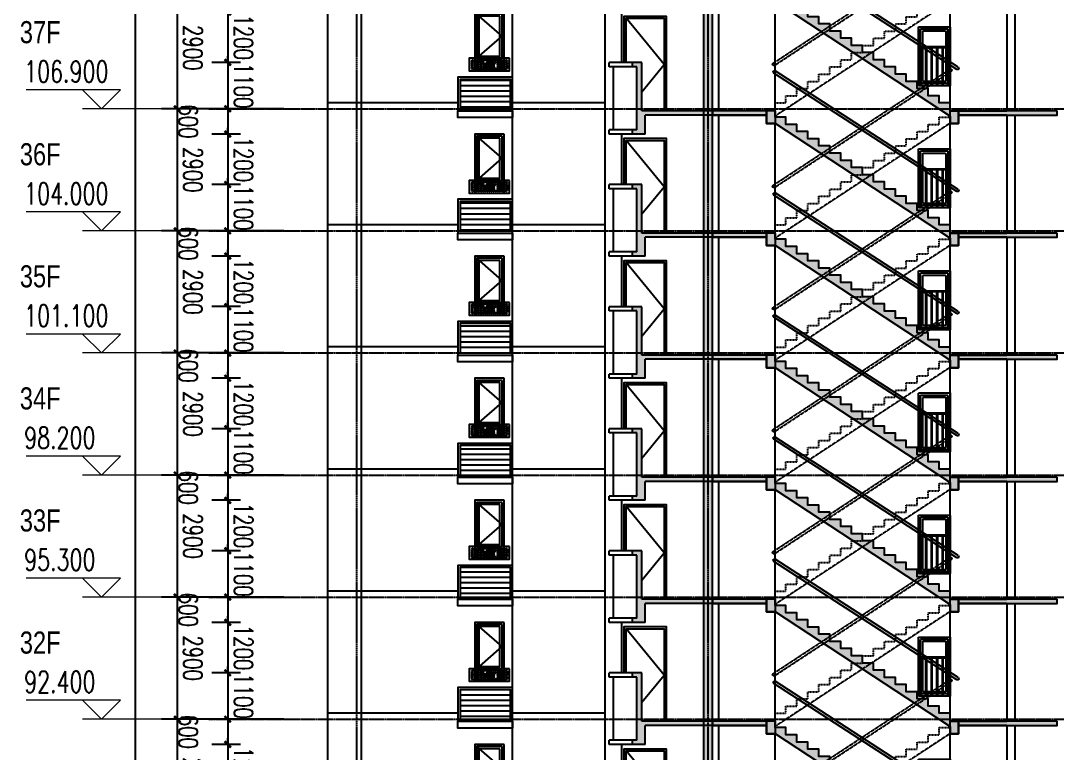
# Model space of a CAD drawing. Header units: millimetres. Extents: x 43 to 235305, y 0 to 139712.
# Drawn here: x 179811 to 204454, y 104299 to 121700 of the extents above; entities that cross this region are included whole.
import ezdxf

# ---------------------------------------------------------------- set-up
doc = ezdxf.new("R2010")
doc.units = ezdxf.units.MM
doc.linetypes.add('DASH', pattern=[0.35, 0.25, -0.1])
doc.linetypes.add('DOTE', pattern=[2.42, 2, -0.2, 0.02, -0.2])
for name, color, linetype in [('$0$A-DRWD', 4, 'Continuous'), ('A-AXIS', 1, 'DOTE'), ('A-AXIS-DIMS', 3, 'Continuous'), ('A-CLOS', 5, 'Continuous'), ('A-DRWD-DIMS', 144, 'Continuous'), ('A-ELEV-DRWD', 130, 'Continuous'), ('A-ELEV-HRAL', 165, 'Continuous'), ('A-ELEV-LINE', 30, 'Continuous'), ('A-ELEV-LINE1', 33, 'Continuous'), ('A-ELEV-LINE2', 55, 'Continuous'), ('A-ELEV-OPEN', 253, 'Continuous'), ('A-ELEV-PATT', 55, 'Continuous'), ('A-ELEV-SHUT', 215, 'Continuous'), ('A-HATH', 8, 'Continuous'), ('A-HATH1', 251, 'Continuous'), ('A-OVER', 21, 'Continuous'), ('A-ROOM-NAME', 255, 'Continuous'), ('A-WALL', 2, 'Continuous'), ('AXIS', 3, 'Continuous'), ('PUB_TEXT', 7, 'Continuous'), ('S_A-FLOR-STR', 3, 'Continuous'), ('S_STAIR', 2, 'Continuous'), ('Sun', 138, 'Continuous')]:
    doc.layers.add(name, color=color, linetype=linetype)
doc.styles.add('_TCH_DIM', font='SIMPLEX', dxfattribs={"bigfont": 'GBCBIG'})
doc.styles.add('_TCH_DIM_T3', font='SIMPLEX', dxfattribs={"width": 0.705882, "bigfont": 'GBCBIG'})
doc.styles.add('ZBHZ', font='zbxw.shx', dxfattribs={"width": 0.7, "bigfont": 'zbhz.shx'})
doc.dimstyles.new('_TCH_ARCH&&150', dxfattribs={"dimtxt": 446.25, "dimasz": 150, "dimexe": 375, "dimexo": 450, "dimgap": 150, "dimtad": 1, "dimdec": 0, "dimzin": 0, "dimdsep": 46, "dimtxsty": '_TCH_DIM_T3', "dimblk": 'ARCHTICK', "dimcen": 0.09, "dimclrt": 7, "dimazin": 2, "dimtfac": 1, "dimtdec": 0, "dimtix": 1, "dimtmove": 2, "dimatfit": 3, "dimfxl": 1, "dimtolj": 1, "dimtzin": 0, "dimarcsym": 0})

# ---------------------------------------------------------------- blocks, each defined once
blk = doc.blocks.new('A$C72E812A2')
at = {"layer": 'A-ELEV-PATT'}
h = blk.add_hatch(dxfattribs=at)
h.set_pattern_fill('ANSI31', color=256, scale=80, angle=315, style=0)
h.set_pattern_definition([(360, (97521.56, -76693.15), (4e-14, 127), [])])
h.paths.add_polyline_path([(1250, 150), (50, 150), (50, 850), (1250, 850)])
at = {"layer": 'A-ELEV-LINE'}
blk.add_lwpolyline([(0, 100), (0, -60), (1300, -60), (1300, 100)], close=True, dxfattribs=at)
at = {"layer": 'A-ELEV-SHUT'}
for points in [[(1300, 100), (0, 100), (0, 900), (1300, 900)], [(1250, 150), (50, 150), (50, 850), (1250, 850)]]:
    blk.add_lwpolyline(points, close=True, dxfattribs=at)
blk = doc.blocks.new('GGGG')
at = {"layer": 'A-ELEV-OPEN'}
for p, q in [((-176, -227), (0, 0)), ((-128, -96), (-220, -215)), ((-48, -132), (44, -12))]:
    blk.add_line(p, q, dxfattribs=at)
blk = doc.blocks.new('A$C482258D9')
at = {"layer": '$0$A-DRWD', "linetype": 'DASH'}
for points in [[(650, -300), (1300, -300), (1300, 1000), (650, 1000)], [(700, -250), (1250, -250), (1250, 950), (700, 950)]]:
    blk.add_lwpolyline(points, close=True, dxfattribs=at)
at = {"layer": 'A-ELEV-HRAL'}
for p, q in [((600, 570), (1350, 570)), ((600, 550), (1350, 550)), ((640, 550), (640, -350)), ((660, 550), (660, -350)), ((770, 550), (770, -350)), ((790, 550), (790, -350)), ((900, 550), (900, -350)), ((920, 550), (920, -350)), ((1030, 550), (1030, -350)), ((1050, 550), (1050, -350)), ((1160, 550), (1160, -350)), ((1180, 550), (1180, -350)), ((1290, 550), (1290, -350)), ((1310, 550), (1310, -350))]:
    blk.add_line(p, q, dxfattribs=at)
at = {"layer": 'A-ELEV-LINE1', "linetype": 'DASH'}
blk.add_lwpolyline([(600, -350), (1350, -350), (1350, 1050), (600, 1050)], close=True, dxfattribs=at)
blk = doc.blocks.new('A$C26D120F1')
blk.add_circle((0, 0), 12.5)
blk = doc.blocks.new('A$C1EB953EE')
at = {"layer": 'Sun'}
for p, q in [((960, 250), (0, 250)), ((960, -50), (960, 250))]:
    blk.add_line(p, q, dxfattribs=at)
blk.add_lwpolyline([(960, 250), (0, 250), (0, -50), (960, -50)], close=True, dxfattribs=at)
at = {"layer": 'Sun', "color": 8, "linetype": 'DASH', "ltscale": 0.2}
blk.add_lwpolyline([(910, 200), (50, 200), (50, 0), (910, 0)], close=True, dxfattribs=at)
at = {"layer": 'Sun'}
for centre in [(80, 175), (80, 125), (80, 75), (80, 25), (130, 175), (280, 175), (330, 175), (330, 125), (380, 125), (380, 75), (380, 25), (480, 175), (480, 75), (480, 25), (530, 175), (530, 125), (530, 75), (530, 25), (580, 125), (580, 75), (580, 25), (680, 75), (680, 25), (730, 175), (730, 125), (730, 75), (730, 25), (780, 175), (780, 75), (780, 25)]:
    blk.add_circle(centre, 5, dxfattribs=at)
for p in [(80, 200), (80, 150), (80, 100), (80, 50), (80, 0), (130, 200), (130, 0), (180, 200), (180, 150), (180, 100), (180, 50), (180, 0), (230, 200), (230, 150), (230, 100), (230, 50), (230, 0), (280, 200), (280, 150), (280, 100), (280, 50), (280, 0), (330, 200), (330, 150), (330, 100), (330, 50), (330, 0), (380, 100), (380, 50), (380, 0), (430, 200), (430, 150), (430, 100), (430, 50), (430, 0), (480, 200), (480, 150), (480, 100), (480, 50), (480, 0), (530, 200), (530, 150), (530, 100), (530, 50), (530, 0), (580, 200), (580, 150), (580, 100), (580, 50), (580, 0), (630, 200), (630, 150), (630, 0), (680, 200), (680, 150), (680, 100), (680, 50), (680, 0), (730, 200), (730, 150), (730, 100), (730, 50), (730, 0), (780, 200), (780, 150), (780, 100), (780, 50), (780, 0), (830, 100), (830, 50), (830, 0), (880, 200), (880, 150), (880, 100), (880, 50), (880, 0)]:
    blk.add_blockref('A$C26D120F1', p, dxfattribs=at)
blk = doc.blocks.new('150pmbzd')
at = {"layer": 'A-HATH'}
for points in [[(923307, 4639), (922157, 4639), (922157, 4739), (923507, 4739), (923507, 4669), (923507, 4589), (923507, 4439), (923307, 4439)], [(923307, 1839), (923507, 1839), (923507, 2030), (923767, 2030), (923767, 2200), (924027, 2200), (924027, 2371), (924287, 2371), (924287, 2542), (924547, 2542), (924547, 2712), (924807, 2712), (924807, 2883), (925067, 2883), (925067, 3053), (925327, 3053), (925327, 3224), (925587, 3224), (925587, 3395), (925847, 3395), (925847, 3565), (926107, 3565), (926107, 3736), (926367, 3736), (926367, 3906), (926627, 3906), (926627, 4077), (926887, 4077), (926887, 4247), (927147, 4247), (927147, 4418), (927407, 4418), (927407, 4589), (927667, 4589), (927667, 4669), (927667, 4739), (927867, 4739), (927867, 4439), (927658, 4439), (923507, 1716), (923507, 1539), (923307, 1539)], [(927867, 4739), (929157, 4739), (929157, 4639), (927867, 4639)], [(929157, 4739), (929357, 4739), (929357, 1839), (929157, 1839)], [(930757, 1839), (930837, 1839), (930837, 2989), (931057, 2989), (931057, 2889), (930957, 2889), (930957, 1389), (931057, 1389), (931057, 1289), (930757, 1289)], [(920957, 1839), (923307, 1839), (923307, 1739), (920957, 1739)], [(930807, 1739), (927867, 1739), (927867, 1539), (927667, 1539), (927667, 1839), (930807, 1839)]]:
    blk.add_hatch(color=256, dxfattribs=at).paths.add_polyline_path(points)
at = {"layer": 'A-CLOS'}
for p, q in [((929357, 1839), (929357, 4739)), ((930837, 2989), (931057, 2989)), ((930837, 1839), (930837, 2989)), ((931057, 2889), (931057, 2989)), ((930957, 1389), (930957, 2889)), ((930957, 2889), (931057, 2889)), ((927667, 1839), (930837, 1839)), ((930757, 1289), (930757, 1739)), ((930757, 1289), (931057, 1289)), ((930957, 1389), (931057, 1389)), ((931057, 1289), (931057, 1389))]:
    blk.add_line(p, q, dxfattribs=at)
for points in [[(922157, 4639), (923307, 4639), (923307, 4439), (923507, 4439), (923507, 4739), (922157, 4739)], [(929157, 1839), (929157, 4739)], [(927667, 1839), (927667, 1539), (927867, 1539), (927867, 1739), (930757, 1739)]]:
    blk.add_lwpolyline(points, dxfattribs=at)
for points in [[(927867, 4739), (929157, 4739), (929157, 4639), (927867, 4639)], [(920957, 1839), (923307, 1839), (923307, 1739), (920957, 1739)]]:
    blk.add_lwpolyline(points, close=True, dxfattribs=at)
at = {"layer": 'A-ELEV-DRWD'}
blk.add_lwpolyline([(931207, 2989), (931207, 4039), (930307, 4039), (930307, 1839)], dxfattribs=at)
for points in [[(934157, 4139), (934757, 4139), (934757, 3089), (934157, 3089)], [(934207, 4089), (934707, 4089), (934707, 3139), (934207, 3139)], [(934157, 3039), (934757, 3039), (934757, 2839), (934157, 2839)]]:
    blk.add_lwpolyline(points, close=True, dxfattribs=at)
at = {"layer": 'A-ELEV-HRAL'}
for p, q in [((923313, 2876), (927665, 5690)), ((923346, 2825), (927697, 5639))]:
    blk.add_line(p, q, dxfattribs=at)
at = {"layer": 'A-ELEV-HRAL', "linetype": 'DASH'}
for p, q in [((927679, 2922), (923477, 5679)), ((927712, 2973), (923510, 5729))]:
    blk.add_line(p, q, dxfattribs=at)
at = {"layer": 'A-ELEV-HRAL'}
for centre, start, end in [((923494, 5704), 56.7308, 236.7308), ((927681, 5664), 302.8858, 122.8858), ((927695, 2948), 236.7308, 56.7308), ((923329, 2851), 122.8858, 302.8858)]:
    blk.add_arc(centre, 30, start, end, dxfattribs=at)
at = {"layer": 'A-ELEV-LINE1'}
for p, q in [((923507, 1839), (923507, 4439)), ((927667, 1839), (927667, 4439)), ((931307, 2989), (931307, 4189)), ((931707, 1289), (931707, 4189)), ((931057, 2989), (931607, 2989)), ((931607, 2889), (931607, 2989)), ((931057, 2889), (931607, 2889)), ((931507, 1389), (931507, 2889)), ((931057, 1389), (931607, 1389)), ((931057, 1289), (931607, 1289)), ((931607, 1289), (931607, 1389))]:
    blk.add_line(p, q, dxfattribs=at)
for points in [[(929007, 1839), (929007, 4639)], [(931257, 2989), (931257, 4089), (930257, 4089), (930257, 1839)]]:
    blk.add_lwpolyline(points, dxfattribs=at)
blk.add_lwpolyline([(934107, 4189), (934807, 4189), (934807, 2789), (934107, 2789)], close=True, dxfattribs=at)
at = {"layer": 'A-ELEV-LINE2'}
for p, q in [((933907, 2039), (931707, 2039)), ((938307, 2039), (935207, 2039))]:
    blk.add_line(p, q, dxfattribs=at)
at = {"layer": 'A-ELEV-OPEN'}
for points in [[(930837, 2291), (930307, 2939), (931207, 4039)], [(934757, 3089), (934157, 3614), (934757, 4139)]]:
    blk.add_lwpolyline(points, dxfattribs=at)
at = {"layer": 'A-WALL'}
blk.add_line((922157, 4639), (922157, 1839), dxfattribs=at)
blk.add_lwpolyline([(921957, 1839), (921957, 4639)], dxfattribs=at)
at = {"layer": 'S_A-FLOR-STR', "linetype": 'DASH', "ltscale": 0.5}
blk.add_lwpolyline([(927667, 1839), (927667, 2030), (927407, 2030), (927407, 2200), (927147, 2200), (927147, 2371), (926887, 2371), (926887, 2542), (926627, 2542), (926627, 2712), (926367, 2712), (926367, 2883), (926107, 2883), (926107, 3053), (925847, 3053), (925847, 3224), (925587, 3224), (925587, 3395), (925327, 3395), (925327, 3565), (925067, 3565), (925067, 3736), (924807, 3736), (924807, 3906), (924547, 3906), (924547, 4077), (924287, 4077), (924287, 4247), (924027, 4247), (924027, 4418), (923767, 4418), (923767, 4589), (923507, 4589)], dxfattribs=at)
at = {"layer": 'S_A-FLOR-STR', "linetype": 'DASH'}
blk.add_lwpolyline([(923507, 4439), (923516, 4439), (927667, 1716)], dxfattribs=at)
at = {"layer": 'S_STAIR'}
blk.add_line((927797, 1839), (929157, 1839), dxfattribs=at)
blk.add_lwpolyline([(923307, 1839), (923507, 1839), (923507, 2030), (923767, 2030), (923767, 2200), (924027, 2200), (924027, 2371), (924287, 2371), (924287, 2542), (924547, 2542), (924547, 2712), (924807, 2712), (924807, 2883), (925067, 2883), (925067, 3053), (925327, 3053), (925327, 3224), (925587, 3224), (925587, 3395), (925847, 3395), (925847, 3565), (926107, 3565), (926107, 3736), (926367, 3736), (926367, 3906), (926627, 3906), (926627, 4077), (926887, 4077), (926887, 4247), (927147, 4247), (927147, 4418), (927407, 4418), (927407, 4589), (927667, 4589), (927667, 4669), (927667, 4739), (927867, 4739), (927867, 4439), (927658, 4439), (923507, 1716), (923507, 1539), (923307, 1539), (923307, 1839)], dxfattribs=at)
at = {"layer": 'A-ELEV-OPEN', "xscale": 0.5, "yscale": 0.5, "zscale": 0.5}
blk.add_blockref('GGGG', (934467, 2999), dxfattribs=at)
at = {"layer": 'A-HATH1'}
blk.add_blockref('A$C72E812A2', (933907, 1739), dxfattribs=at)
at = {"layer": 'A-OVER'}
blk.add_blockref('A$C482258D9', (922907, 2789), dxfattribs=at)
at = {"layer": 'Sun', "xscale": -1}
blk.add_blockref('A$C1EB953EE', (934937, 2839), dxfattribs=at)
blk = doc.blocks.new('_ArchTick')
at = {"color": 0, "linetype": 'ByBlock', "const_width": 0.4}
blk.add_lwpolyline([(-0.5, -0.5), (0.5, 0.5)], dxfattribs=at)
blk = doc.blocks.new('*D3995')
at = {"layer": 'A-AXIS-DIMS', "color": 0, "lineweight": -2, "transparency": 16777216}
for p, q in [((186066, 105108), (183156, 105108)), ((183531, 105108), (183531, 102208)), ((186066, 102208), (183156, 102208))]:
    blk.add_line(p, q, dxfattribs=at)
at = {"layer": 'Defpoints', "color": 0, "transparency": 16777216}
for p in [(186516, 105108), (183531, 102208), (186516, 102208)]:
    blk.add_point(p, dxfattribs=at)
at = {"layer": 'A-AXIS-DIMS', "color": 0, "lineweight": -2, "transparency": 16777216, "xscale": 150, "yscale": 150, "zscale": 150}
for p, rotation in [((183531, 105108), 90.00053837459261), ((183531, 102208), 270.0005383745926)]:
    blk.add_blockref('_ArchTick', p, dxfattribs=dict(at, rotation=rotation))
at = {"layer": 'A-AXIS-DIMS', "color": 7, "transparency": 16777216, "insert": (183904, 103658), "char_height": 446.2, "attachment_point": 5, "rotation": 270.0005, "style": '_TCH_DIM_T3'}
blk.add_mtext('\\A1;2900', dxfattribs=at)
blk = doc.blocks.new('*D3996')
at = {"layer": 'A-AXIS-DIMS', "color": 0, "lineweight": -2, "transparency": 16777216}
for p, q in [((186066, 108008), (183155, 108008)), ((183530, 108008), (183531, 105108)), ((186066, 105108), (183156, 105108))]:
    blk.add_line(p, q, dxfattribs=at)
at = {"layer": 'Defpoints', "color": 0, "transparency": 16777216}
for p in [(186516, 108008), (183531, 105108), (186516, 105108)]:
    blk.add_point(p, dxfattribs=at)
at = {"layer": 'A-AXIS-DIMS', "color": 0, "lineweight": -2, "transparency": 16777216, "xscale": 150, "yscale": 150, "zscale": 150}
for p, rotation in [((183530, 108008), 90.00053837459261), ((183531, 105108), 270.0005383745926)]:
    blk.add_blockref('_ArchTick', p, dxfattribs=dict(at, rotation=rotation))
at = {"layer": 'A-AXIS-DIMS', "color": 7, "transparency": 16777216, "insert": (183904, 106558), "char_height": 446.2, "attachment_point": 5, "rotation": 270.0005, "style": '_TCH_DIM_T3'}
blk.add_mtext('\\A1;2900', dxfattribs=at)
blk = doc.blocks.new('*D3997')
at = {"layer": 'A-AXIS-DIMS', "color": 0, "lineweight": -2, "transparency": 16777216}
for p, q in [((186066, 110908), (183155, 110908)), ((183530, 110908), (183530, 108008)), ((186066, 108008), (183155, 108008))]:
    blk.add_line(p, q, dxfattribs=at)
at = {"layer": 'Defpoints', "color": 0, "transparency": 16777216}
for p in [(186516, 110908), (183530, 108008), (186516, 108008)]:
    blk.add_point(p, dxfattribs=at)
at = {"layer": 'A-AXIS-DIMS', "color": 0, "lineweight": -2, "transparency": 16777216, "xscale": 150, "yscale": 150, "zscale": 150}
for p, rotation in [((183530, 110908), 90.00053837459384), ((183530, 108008), 270.0005383745939)]:
    blk.add_blockref('_ArchTick', p, dxfattribs=dict(at, rotation=rotation))
at = {"layer": 'A-AXIS-DIMS', "color": 7, "transparency": 16777216, "insert": (183904, 109458), "char_height": 446.2, "attachment_point": 5, "rotation": 270.0005, "style": '_TCH_DIM_T3'}
blk.add_mtext('\\A1;2900', dxfattribs=at)
blk = doc.blocks.new('*D3998')
at = {"layer": 'A-AXIS-DIMS', "color": 0, "lineweight": -2, "transparency": 16777216}
for p, q in [((186066, 113808), (183155, 113808)), ((183530, 113808), (183530, 110908)), ((186066, 110908), (183155, 110908))]:
    blk.add_line(p, q, dxfattribs=at)
at = {"layer": 'Defpoints', "color": 0, "transparency": 16777216}
for p in [(186516, 113808), (183530, 110908), (186516, 110908)]:
    blk.add_point(p, dxfattribs=at)
at = {"layer": 'A-AXIS-DIMS', "color": 0, "lineweight": -2, "transparency": 16777216, "xscale": 150, "yscale": 150, "zscale": 150}
for p, rotation in [((183530, 113808), 90.00053837459261), ((183530, 110908), 270.0005383745926)]:
    blk.add_blockref('_ArchTick', p, dxfattribs=dict(at, rotation=rotation))
at = {"layer": 'A-AXIS-DIMS', "color": 7, "transparency": 16777216, "insert": (183904, 112358), "char_height": 446.2, "attachment_point": 5, "rotation": 270.0005, "style": '_TCH_DIM_T3'}
blk.add_mtext('\\A1;2900', dxfattribs=at)
blk = doc.blocks.new('*D3999')
at = {"layer": 'A-AXIS-DIMS', "color": 0, "lineweight": -2, "transparency": 16777216}
for p, q in [((186066, 116708), (183155, 116708)), ((183530, 116708), (183530, 113808)), ((186066, 113808), (183155, 113808))]:
    blk.add_line(p, q, dxfattribs=at)
at = {"layer": 'Defpoints', "color": 0, "transparency": 16777216}
for p in [(186516, 116708), (183530, 113808), (186516, 113808)]:
    blk.add_point(p, dxfattribs=at)
at = {"layer": 'A-AXIS-DIMS', "color": 0, "lineweight": -2, "transparency": 16777216, "xscale": 150, "yscale": 150, "zscale": 150}
for p, rotation in [((183530, 116708), 90.00053837459261), ((183530, 113808), 270.0005383745926)]:
    blk.add_blockref('_ArchTick', p, dxfattribs=dict(at, rotation=rotation))
at = {"layer": 'A-AXIS-DIMS', "color": 7, "transparency": 16777216, "insert": (183904, 115258), "char_height": 446.2, "attachment_point": 5, "rotation": 270.0005, "style": '_TCH_DIM_T3'}
blk.add_mtext('\\A1;2900', dxfattribs=at)
blk = doc.blocks.new('*D4000')
at = {"layer": 'A-AXIS-DIMS', "color": 0, "lineweight": -2, "transparency": 16777216}
for p, q in [((186066, 119608), (183155, 119608)), ((183530, 119608), (183530, 116708)), ((186066, 116708), (183155, 116708))]:
    blk.add_line(p, q, dxfattribs=at)
at = {"layer": 'Defpoints', "color": 0, "transparency": 16777216}
for p in [(186516, 119608), (183530, 116708), (186516, 116708)]:
    blk.add_point(p, dxfattribs=at)
at = {"layer": 'A-AXIS-DIMS', "color": 0, "lineweight": -2, "transparency": 16777216, "xscale": 150, "yscale": 150, "zscale": 150}
for p, rotation in [((183530, 119608), 90.00053837459261), ((183530, 116708), 270.0005383745926)]:
    blk.add_blockref('_ArchTick', p, dxfattribs=dict(at, rotation=rotation))
at = {"layer": 'A-AXIS-DIMS', "color": 7, "transparency": 16777216, "insert": (183904, 118158), "char_height": 446.2, "attachment_point": 5, "rotation": 270.0005, "style": '_TCH_DIM_T3'}
blk.add_mtext('\\A1;2900', dxfattribs=at)
blk = doc.blocks.new('*D4001')
at = {"layer": 'A-AXIS-DIMS', "color": 0, "lineweight": -2, "transparency": 16777216}
for p, q in [((186066, 122508), (183155, 122508)), ((183530, 122508), (183530, 119608)), ((186066, 119608), (183155, 119608))]:
    blk.add_line(p, q, dxfattribs=at)
at = {"layer": 'Defpoints', "color": 0, "transparency": 16777216}
for p in [(186516, 122508), (183530, 119608), (186516, 119608)]:
    blk.add_point(p, dxfattribs=at)
at = {"layer": 'A-AXIS-DIMS', "color": 0, "lineweight": -2, "transparency": 16777216, "xscale": 150, "yscale": 150, "zscale": 150}
for p, rotation in [((183530, 122508), 90.00053837459261), ((183530, 119608), 270.0005383745926)]:
    blk.add_blockref('_ArchTick', p, dxfattribs=dict(at, rotation=rotation))
at = {"layer": 'A-AXIS-DIMS', "color": 7, "transparency": 16777216, "insert": (183903, 121058), "char_height": 446.2, "attachment_point": 5, "rotation": 270.0005, "style": '_TCH_DIM_T3'}
blk.add_mtext('\\A1;2900', dxfattribs=at)
blk = doc.blocks.new('*D4009')
at = {"layer": 'A-AXIS-DIMS', "color": 0, "lineweight": -2, "transparency": 16777216}
for p, q in [((185498, 131208), (182157, 131208)), ((182532, 131208), (182533, 12558)), ((185499, 12558), (182158, 12558))]:
    blk.add_line(p, q, dxfattribs=at)
at = {"layer": 'Defpoints', "color": 0, "transparency": 16777216}
for p in [(185948, 131208), (182533, 12558), (185949, 12558)]:
    blk.add_point(p, dxfattribs=at)
at = {"layer": 'A-AXIS-DIMS', "color": 0, "lineweight": -2, "transparency": 16777216, "xscale": 150, "yscale": 150, "zscale": 150}
for p, rotation in [((182532, 131208), 90.000509565341), ((182533, 12558), 270.000509565341)]:
    blk.add_blockref('_ArchTick', p, dxfattribs=dict(at, rotation=rotation))
at = {"layer": 'A-AXIS-DIMS', "color": 7, "transparency": 16777216, "insert": (182906, 71883), "char_height": 446.2, "attachment_point": 5, "rotation": 270.0005, "style": '_TCH_DIM_T3'}
blk.add_mtext('\\A1;118650', dxfattribs=at)
blk = doc.blocks.new('*D3285')
at = {"layer": 'A-DRWD-DIMS', "color": 0, "lineweight": -2, "transparency": 16777216}
for p, q in [((185036, 104508), (184357, 104508)), ((184732, 104508), (184732, 104658)), ((184732, 104508), (184732, 103308)), ((185036, 103308), (184357, 103308)), ((184732, 103308), (184732, 103158))]:
    blk.add_line(p, q, dxfattribs=at)
at = {"layer": 'Defpoints', "color": 0, "transparency": 16777216}
for p in [(185486, 104508), (184732, 103308), (185486, 103308)]:
    blk.add_point(p, dxfattribs=at)
at = {"layer": 'A-DRWD-DIMS', "color": 0, "lineweight": -2, "transparency": 16777216, "xscale": 150, "yscale": 150, "zscale": 150}
for p, rotation in [((184732, 104508), 270.0006330737313), ((184732, 103308), 90.00063307373124)]:
    blk.add_blockref('_ArchTick', p, dxfattribs=dict(at, rotation=rotation))
at = {"layer": 'A-DRWD-DIMS', "color": 7, "transparency": 16777216, "insert": (185105, 103908), "char_height": 446.2, "attachment_point": 5, "rotation": 270.0006, "style": '_TCH_DIM_T3'}
blk.add_mtext('\\A1;1200', dxfattribs=at)
blk = doc.blocks.new('*D3286')
at = {"layer": 'A-DRWD-DIMS', "color": 0, "lineweight": -2, "transparency": 16777216}
for p, q in [((185036, 105108), (184357, 105108)), ((184732, 105108), (184732, 104508)), ((185036, 104508), (184357, 104508))]:
    blk.add_line(p, q, dxfattribs=at)
at = {"layer": 'Defpoints', "color": 0, "transparency": 16777216}
for p in [(185486, 105108), (184732, 104508), (185486, 104508)]:
    blk.add_point(p, dxfattribs=at)
at = {"layer": 'A-DRWD-DIMS', "color": 0, "lineweight": -2, "transparency": 16777216, "xscale": 150, "yscale": 150, "zscale": 150}
for p, rotation in [((184732, 105108), 90.00063307373124), ((184732, 104508), 270.0006330737313)]:
    blk.add_blockref('_ArchTick', p, dxfattribs=dict(at, rotation=rotation))
at = {"layer": 'A-DRWD-DIMS', "color": 7, "transparency": 16777216, "insert": (183794, 104808), "char_height": 446.2, "attachment_point": 5, "rotation": 270.0006, "style": '_TCH_DIM_T3'}
blk.add_mtext('\\A1;600', dxfattribs=at)
blk = doc.blocks.new('*D3287')
at = {"layer": 'A-DRWD-DIMS', "color": 0, "lineweight": -2, "transparency": 16777216}
for p, q in [((184732, 106208), (184732, 106358)), ((185036, 106208), (184357, 106208)), ((184732, 106208), (184732, 105108)), ((185036, 105108), (184357, 105108)), ((184732, 105108), (184732, 104958))]:
    blk.add_line(p, q, dxfattribs=at)
at = {"layer": 'Defpoints', "color": 0, "transparency": 16777216}
for p in [(185486, 106208), (184732, 105108), (185486, 105108)]:
    blk.add_point(p, dxfattribs=at)
at = {"layer": 'A-DRWD-DIMS', "color": 0, "lineweight": -2, "transparency": 16777216, "xscale": 150, "yscale": 150, "zscale": 150}
for p, rotation in [((184732, 106208), 270.0006330737287), ((184732, 105108), 90.00063307372876)]:
    blk.add_blockref('_ArchTick', p, dxfattribs=dict(at, rotation=rotation))
at = {"layer": 'A-DRWD-DIMS', "color": 7, "transparency": 16777216, "insert": (185105, 105658), "char_height": 446.2, "attachment_point": 5, "rotation": 270.0006, "style": '_TCH_DIM_T3'}
blk.add_mtext('\\A1;1100', dxfattribs=at)
blk = doc.blocks.new('*D3288')
at = {"layer": 'A-DRWD-DIMS', "color": 0, "lineweight": -2, "transparency": 16777216}
for p, q in [((184732, 107408), (184732, 107558)), ((185036, 107408), (184357, 107408)), ((184732, 107408), (184732, 106208)), ((185036, 106208), (184357, 106208)), ((184732, 106208), (184732, 106058))]:
    blk.add_line(p, q, dxfattribs=at)
at = {"layer": 'Defpoints', "color": 0, "transparency": 16777216}
for p in [(185486, 107408), (184732, 106208), (185486, 106208)]:
    blk.add_point(p, dxfattribs=at)
at = {"layer": 'A-DRWD-DIMS', "color": 0, "lineweight": -2, "transparency": 16777216, "xscale": 150, "yscale": 150, "zscale": 150}
for p, rotation in [((184732, 107408), 270.0006330737313), ((184732, 106208), 90.00063307373124)]:
    blk.add_blockref('_ArchTick', p, dxfattribs=dict(at, rotation=rotation))
at = {"layer": 'A-DRWD-DIMS', "color": 7, "transparency": 16777216, "insert": (185105, 106808), "char_height": 446.2, "attachment_point": 5, "rotation": 270.0006, "style": '_TCH_DIM_T3'}
blk.add_mtext('\\A1;1200', dxfattribs=at)
blk = doc.blocks.new('*D3289')
at = {"layer": 'A-DRWD-DIMS', "color": 0, "lineweight": -2, "transparency": 16777216}
for p, q in [((185036, 108008), (184357, 108008)), ((184732, 108008), (184732, 107408)), ((185036, 107408), (184357, 107408))]:
    blk.add_line(p, q, dxfattribs=at)
at = {"layer": 'Defpoints', "color": 0, "transparency": 16777216}
for p in [(185486, 108008), (184732, 107408), (185486, 107408)]:
    blk.add_point(p, dxfattribs=at)
at = {"layer": 'A-DRWD-DIMS', "color": 0, "lineweight": -2, "transparency": 16777216, "xscale": 150, "yscale": 150, "zscale": 150}
for p, rotation in [((184732, 108008), 90.00063307373124), ((184732, 107408), 270.0006330737313)]:
    blk.add_blockref('_ArchTick', p, dxfattribs=dict(at, rotation=rotation))
at = {"layer": 'A-DRWD-DIMS', "color": 7, "transparency": 16777216, "insert": (183794, 107708), "char_height": 446.2, "attachment_point": 5, "rotation": 270.0006, "style": '_TCH_DIM_T3'}
blk.add_mtext('\\A1;600', dxfattribs=at)
blk = doc.blocks.new('*D3290')
at = {"layer": 'A-DRWD-DIMS', "color": 0, "lineweight": -2, "transparency": 16777216}
for p, q in [((184732, 109108), (184732, 109258)), ((185036, 109108), (184357, 109108)), ((184732, 109108), (184732, 108008)), ((185036, 108008), (184357, 108008)), ((184732, 108008), (184732, 107858))]:
    blk.add_line(p, q, dxfattribs=at)
at = {"layer": 'Defpoints', "color": 0, "transparency": 16777216}
for p in [(185486, 109108), (184732, 108008), (185486, 108008)]:
    blk.add_point(p, dxfattribs=at)
at = {"layer": 'A-DRWD-DIMS', "color": 0, "lineweight": -2, "transparency": 16777216, "xscale": 150, "yscale": 150, "zscale": 150}
for p, rotation in [((184732, 109108), 270.0006330737318), ((184732, 108008), 90.00063307373175)]:
    blk.add_blockref('_ArchTick', p, dxfattribs=dict(at, rotation=rotation))
at = {"layer": 'A-DRWD-DIMS', "color": 7, "transparency": 16777216, "insert": (185105, 108558), "char_height": 446.2, "attachment_point": 5, "rotation": 270.0006, "style": '_TCH_DIM_T3'}
blk.add_mtext('\\A1;1100', dxfattribs=at)
blk = doc.blocks.new('*D3291')
at = {"layer": 'A-DRWD-DIMS', "color": 0, "lineweight": -2, "transparency": 16777216}
for p, q in [((184732, 110308), (184732, 110458)), ((185036, 110308), (184357, 110308)), ((184732, 110308), (184732, 109108)), ((185036, 109108), (184357, 109108)), ((184732, 109108), (184732, 108958))]:
    blk.add_line(p, q, dxfattribs=at)
at = {"layer": 'Defpoints', "color": 0, "transparency": 16777216}
for p in [(185486, 110308), (184732, 109108), (185486, 109108)]:
    blk.add_point(p, dxfattribs=at)
at = {"layer": 'A-DRWD-DIMS', "color": 0, "lineweight": -2, "transparency": 16777216, "xscale": 150, "yscale": 150, "zscale": 150}
for p, rotation in [((184732, 110308), 270.0006330737313), ((184732, 109108), 90.00063307373124)]:
    blk.add_blockref('_ArchTick', p, dxfattribs=dict(at, rotation=rotation))
at = {"layer": 'A-DRWD-DIMS', "color": 7, "transparency": 16777216, "insert": (185105, 109708), "char_height": 446.2, "attachment_point": 5, "rotation": 270.0006, "style": '_TCH_DIM_T3'}
blk.add_mtext('\\A1;1200', dxfattribs=at)
blk = doc.blocks.new('*D3292')
at = {"layer": 'A-DRWD-DIMS', "color": 0, "lineweight": -2, "transparency": 16777216}
for p, q in [((185036, 110908), (184357, 110908)), ((184732, 110908), (184732, 110308)), ((185036, 110308), (184357, 110308))]:
    blk.add_line(p, q, dxfattribs=at)
at = {"layer": 'Defpoints', "color": 0, "transparency": 16777216}
for p in [(185486, 110908), (184732, 110308), (185486, 110308)]:
    blk.add_point(p, dxfattribs=at)
at = {"layer": 'A-DRWD-DIMS', "color": 0, "lineweight": -2, "transparency": 16777216, "xscale": 150, "yscale": 150, "zscale": 150}
for p, rotation in [((184732, 110908), 90.00063307373124), ((184732, 110308), 270.0006330737313)]:
    blk.add_blockref('_ArchTick', p, dxfattribs=dict(at, rotation=rotation))
at = {"layer": 'A-DRWD-DIMS', "color": 7, "transparency": 16777216, "insert": (183794, 110608), "char_height": 446.2, "attachment_point": 5, "rotation": 270.0006, "style": '_TCH_DIM_T3'}
blk.add_mtext('\\A1;600', dxfattribs=at)
blk = doc.blocks.new('*D3293')
at = {"layer": 'A-DRWD-DIMS', "color": 0, "lineweight": -2, "transparency": 16777216}
for p, q in [((184732, 112008), (184732, 112158)), ((185036, 112008), (184357, 112008)), ((184732, 112008), (184732, 110908)), ((185036, 110908), (184357, 110908)), ((184732, 110908), (184732, 110758))]:
    blk.add_line(p, q, dxfattribs=at)
at = {"layer": 'Defpoints', "color": 0, "transparency": 16777216}
for p in [(185486, 112008), (184732, 110908), (185486, 110908)]:
    blk.add_point(p, dxfattribs=at)
at = {"layer": 'A-DRWD-DIMS', "color": 0, "lineweight": -2, "transparency": 16777216, "xscale": 150, "yscale": 150, "zscale": 150}
for p, rotation in [((184732, 112008), 270.0006330737287), ((184732, 110908), 90.00063307372876)]:
    blk.add_blockref('_ArchTick', p, dxfattribs=dict(at, rotation=rotation))
at = {"layer": 'A-DRWD-DIMS', "color": 7, "transparency": 16777216, "insert": (185105, 111458), "char_height": 446.2, "attachment_point": 5, "rotation": 270.0006, "style": '_TCH_DIM_T3'}
blk.add_mtext('\\A1;1100', dxfattribs=at)
blk = doc.blocks.new('*D3294')
at = {"layer": 'A-DRWD-DIMS', "color": 0, "lineweight": -2, "transparency": 16777216}
for p, q in [((185036, 113208), (184357, 113208)), ((184732, 113208), (184732, 113358)), ((184732, 113208), (184732, 112008)), ((185036, 112008), (184357, 112008)), ((184732, 112008), (184732, 111858))]:
    blk.add_line(p, q, dxfattribs=at)
at = {"layer": 'Defpoints', "color": 0, "transparency": 16777216}
for p in [(185486, 113208), (184732, 112008), (185486, 112008)]:
    blk.add_point(p, dxfattribs=at)
at = {"layer": 'A-DRWD-DIMS', "color": 0, "lineweight": -2, "transparency": 16777216, "xscale": 150, "yscale": 150, "zscale": 150}
for p, rotation in [((184732, 113208), 270.0006330737313), ((184732, 112008), 90.00063307373124)]:
    blk.add_blockref('_ArchTick', p, dxfattribs=dict(at, rotation=rotation))
at = {"layer": 'A-DRWD-DIMS', "color": 7, "transparency": 16777216, "insert": (185105, 112608), "char_height": 446.2, "attachment_point": 5, "rotation": 270.0006, "style": '_TCH_DIM_T3'}
blk.add_mtext('\\A1;1200', dxfattribs=at)
blk = doc.blocks.new('*D3295')
at = {"layer": 'A-DRWD-DIMS', "color": 0, "lineweight": -2, "transparency": 16777216}
for p, q in [((185036, 113808), (184357, 113808)), ((184732, 113808), (184732, 113208)), ((185036, 113208), (184357, 113208))]:
    blk.add_line(p, q, dxfattribs=at)
at = {"layer": 'Defpoints', "color": 0, "transparency": 16777216}
for p in [(185486, 113808), (184732, 113208), (185486, 113208)]:
    blk.add_point(p, dxfattribs=at)
at = {"layer": 'A-DRWD-DIMS', "color": 0, "lineweight": -2, "transparency": 16777216, "xscale": 150, "yscale": 150, "zscale": 150}
for p, rotation in [((184732, 113808), 90.00063307373124), ((184732, 113208), 270.0006330737313)]:
    blk.add_blockref('_ArchTick', p, dxfattribs=dict(at, rotation=rotation))
at = {"layer": 'A-DRWD-DIMS', "color": 7, "transparency": 16777216, "insert": (183794, 113508), "char_height": 446.2, "attachment_point": 5, "rotation": 270.0006, "style": '_TCH_DIM_T3'}
blk.add_mtext('\\A1;600', dxfattribs=at)
blk = doc.blocks.new('*D3296')
at = {"layer": 'A-DRWD-DIMS', "color": 0, "lineweight": -2, "transparency": 16777216}
for p, q in [((185036, 114908), (184357, 114908)), ((184732, 114908), (184732, 115058)), ((184732, 114908), (184732, 113808)), ((185036, 113808), (184357, 113808)), ((184732, 113808), (184732, 113658))]:
    blk.add_line(p, q, dxfattribs=at)
at = {"layer": 'Defpoints', "color": 0, "transparency": 16777216}
for p in [(185486, 114908), (184732, 113808), (185486, 113808)]:
    blk.add_point(p, dxfattribs=at)
at = {"layer": 'A-DRWD-DIMS', "color": 0, "lineweight": -2, "transparency": 16777216, "xscale": 150, "yscale": 150, "zscale": 150}
for p, rotation in [((184732, 114908), 270.0006330737318), ((184732, 113808), 90.00063307373175)]:
    blk.add_blockref('_ArchTick', p, dxfattribs=dict(at, rotation=rotation))
at = {"layer": 'A-DRWD-DIMS', "color": 7, "transparency": 16777216, "insert": (185105, 114358), "char_height": 446.2, "attachment_point": 5, "rotation": 270.0006, "style": '_TCH_DIM_T3'}
blk.add_mtext('\\A1;1100', dxfattribs=at)
blk = doc.blocks.new('*D3297')
at = {"layer": 'A-DRWD-DIMS', "color": 0, "lineweight": -2, "transparency": 16777216}
for p, q in [((185036, 116108), (184357, 116108)), ((184732, 116108), (184732, 116258)), ((184732, 116108), (184732, 114908)), ((185036, 114908), (184357, 114908)), ((184732, 114908), (184732, 114758))]:
    blk.add_line(p, q, dxfattribs=at)
at = {"layer": 'Defpoints', "color": 0, "transparency": 16777216}
for p in [(185486, 116108), (184732, 114908), (185486, 114908)]:
    blk.add_point(p, dxfattribs=at)
at = {"layer": 'A-DRWD-DIMS', "color": 0, "lineweight": -2, "transparency": 16777216, "xscale": 150, "yscale": 150, "zscale": 150}
for p, rotation in [((184732, 116108), 270.0006330737313), ((184732, 114908), 90.00063307373124)]:
    blk.add_blockref('_ArchTick', p, dxfattribs=dict(at, rotation=rotation))
at = {"layer": 'A-DRWD-DIMS', "color": 7, "transparency": 16777216, "insert": (185105, 115508), "char_height": 446.2, "attachment_point": 5, "rotation": 270.0006, "style": '_TCH_DIM_T3'}
blk.add_mtext('\\A1;1200', dxfattribs=at)
blk = doc.blocks.new('*D3298')
at = {"layer": 'A-DRWD-DIMS', "color": 0, "lineweight": -2, "transparency": 16777216}
for p, q in [((185036, 116708), (184357, 116708)), ((184732, 116708), (184732, 116108)), ((185036, 116108), (184357, 116108))]:
    blk.add_line(p, q, dxfattribs=at)
at = {"layer": 'Defpoints', "color": 0, "transparency": 16777216}
for p in [(185486, 116708), (184732, 116108), (185486, 116108)]:
    blk.add_point(p, dxfattribs=at)
at = {"layer": 'A-DRWD-DIMS', "color": 0, "lineweight": -2, "transparency": 16777216, "xscale": 150, "yscale": 150, "zscale": 150}
for p, rotation in [((184732, 116708), 90.00063307372568), ((184732, 116108), 270.0006330737257)]:
    blk.add_blockref('_ArchTick', p, dxfattribs=dict(at, rotation=rotation))
at = {"layer": 'A-DRWD-DIMS', "color": 7, "transparency": 16777216, "insert": (183794, 116408), "char_height": 446.2, "attachment_point": 5, "rotation": 270.0006, "style": '_TCH_DIM_T3'}
blk.add_mtext('\\A1;600', dxfattribs=at)
blk = doc.blocks.new('*D3299')
at = {"layer": 'A-DRWD-DIMS', "color": 0, "lineweight": -2, "transparency": 16777216}
for p, q in [((185036, 117808), (184357, 117808)), ((184732, 117808), (184732, 117958)), ((184732, 117808), (184732, 116708)), ((185036, 116708), (184357, 116708)), ((184732, 116708), (184732, 116558))]:
    blk.add_line(p, q, dxfattribs=at)
at = {"layer": 'Defpoints', "color": 0, "transparency": 16777216}
for p in [(185486, 117808), (184732, 116708), (185486, 116708)]:
    blk.add_point(p, dxfattribs=at)
at = {"layer": 'A-DRWD-DIMS', "color": 0, "lineweight": -2, "transparency": 16777216, "xscale": 150, "yscale": 150, "zscale": 150}
for p, rotation in [((184732, 117808), 270.0006330737318), ((184732, 116708), 90.00063307373175)]:
    blk.add_blockref('_ArchTick', p, dxfattribs=dict(at, rotation=rotation))
at = {"layer": 'A-DRWD-DIMS', "color": 7, "transparency": 16777216, "insert": (185105, 117258), "char_height": 446.2, "attachment_point": 5, "rotation": 270.0006, "style": '_TCH_DIM_T3'}
blk.add_mtext('\\A1;1100', dxfattribs=at)
blk = doc.blocks.new('*D3300')
at = {"layer": 'A-DRWD-DIMS', "color": 0, "lineweight": -2, "transparency": 16777216}
for p, q in [((184732, 119008), (184732, 119158)), ((185036, 119008), (184357, 119008)), ((184732, 119008), (184732, 117808)), ((185036, 117808), (184357, 117808)), ((184732, 117808), (184732, 117658))]:
    blk.add_line(p, q, dxfattribs=at)
at = {"layer": 'Defpoints', "color": 0, "transparency": 16777216}
for p in [(185486, 119008), (184732, 117808), (185486, 117808)]:
    blk.add_point(p, dxfattribs=at)
at = {"layer": 'A-DRWD-DIMS', "color": 0, "lineweight": -2, "transparency": 16777216, "xscale": 150, "yscale": 150, "zscale": 150}
for p, rotation in [((184732, 119008), 270.0006330737313), ((184732, 117808), 90.00063307373124)]:
    blk.add_blockref('_ArchTick', p, dxfattribs=dict(at, rotation=rotation))
at = {"layer": 'A-DRWD-DIMS', "color": 7, "transparency": 16777216, "insert": (185105, 118408), "char_height": 446.2, "attachment_point": 5, "rotation": 270.0006, "style": '_TCH_DIM_T3'}
blk.add_mtext('\\A1;1200', dxfattribs=at)
blk = doc.blocks.new('*D3301')
at = {"layer": 'A-DRWD-DIMS', "color": 0, "lineweight": -2, "transparency": 16777216}
for p, q in [((185036, 119608), (184357, 119608)), ((184732, 119608), (184732, 119008)), ((185036, 119008), (184357, 119008))]:
    blk.add_line(p, q, dxfattribs=at)
at = {"layer": 'Defpoints', "color": 0, "transparency": 16777216}
for p in [(185486, 119608), (184732, 119008), (185486, 119008)]:
    blk.add_point(p, dxfattribs=at)
at = {"layer": 'A-DRWD-DIMS', "color": 0, "lineweight": -2, "transparency": 16777216, "xscale": 150, "yscale": 150, "zscale": 150}
for p, rotation in [((184732, 119608), 90.00063307373124), ((184732, 119008), 270.0006330737313)]:
    blk.add_blockref('_ArchTick', p, dxfattribs=dict(at, rotation=rotation))
at = {"layer": 'A-DRWD-DIMS', "color": 7, "transparency": 16777216, "insert": (183794, 119308), "char_height": 446.2, "attachment_point": 5, "rotation": 270.0006, "style": '_TCH_DIM_T3'}
blk.add_mtext('\\A1;600', dxfattribs=at)
blk = doc.blocks.new('*D3302')
at = {"layer": 'A-DRWD-DIMS', "color": 0, "lineweight": -2, "transparency": 16777216}
for p, q in [((184732, 120708), (184732, 120858)), ((185036, 120708), (184357, 120708)), ((184732, 120708), (184732, 119608)), ((185036, 119608), (184357, 119608)), ((184732, 119608), (184732, 119458))]:
    blk.add_line(p, q, dxfattribs=at)
at = {"layer": 'Defpoints', "color": 0, "transparency": 16777216}
for p in [(185486, 120708), (184732, 119608), (185486, 119608)]:
    blk.add_point(p, dxfattribs=at)
at = {"layer": 'A-DRWD-DIMS', "color": 0, "lineweight": -2, "transparency": 16777216, "xscale": 150, "yscale": 150, "zscale": 150}
for p, rotation in [((184732, 120708), 270.0006330737318), ((184732, 119608), 90.00063307373175)]:
    blk.add_blockref('_ArchTick', p, dxfattribs=dict(at, rotation=rotation))
at = {"layer": 'A-DRWD-DIMS', "color": 7, "transparency": 16777216, "insert": (185105, 120158), "char_height": 446.2, "attachment_point": 5, "rotation": 270.0006, "style": '_TCH_DIM_T3'}
blk.add_mtext('\\A1;1100', dxfattribs=at)
blk = doc.blocks.new('*D3303')
at = {"layer": 'A-DRWD-DIMS', "color": 0, "lineweight": -2, "transparency": 16777216}
for p, q in [((184732, 121908), (184732, 122058)), ((185036, 121908), (184357, 121908)), ((184732, 121908), (184732, 120708)), ((185036, 120708), (184357, 120708)), ((184732, 120708), (184732, 120558))]:
    blk.add_line(p, q, dxfattribs=at)
at = {"layer": 'Defpoints', "color": 0, "transparency": 16777216}
for p in [(185486, 121908), (184732, 120708), (185486, 120708)]:
    blk.add_point(p, dxfattribs=at)
at = {"layer": 'A-DRWD-DIMS', "color": 0, "lineweight": -2, "transparency": 16777216, "xscale": 150, "yscale": 150, "zscale": 150}
for p, rotation in [((184732, 121908), 270.0006330737285), ((184732, 120708), 90.0006330737285)]:
    blk.add_blockref('_ArchTick', p, dxfattribs=dict(at, rotation=rotation))
at = {"layer": 'A-DRWD-DIMS', "color": 7, "transparency": 16777216, "insert": (185105, 121308), "char_height": 446.2, "attachment_point": 5, "rotation": 270.0006, "style": '_TCH_DIM_T3'}
blk.add_mtext('\\A1;1200', dxfattribs=at)

msp = doc.modelspace()

# ---------------------------------------------------------------- linework, layer by layer
at = {"layer": 'A-AXIS'}
for p, q in [((187805, 4158), (187803.8, 139624.3)), ((196155, 4008), (196153.8, 138658)), ((184280.7, 119608), (218563.8, 119608)), ((184280.7, 116708), (218563.8, 116708)), ((184280.7, 113808), (218563.8, 113808)), ((184280.7, 110908), (218563.8, 110908)), ((184280.7, 108008), (218563.8, 108008)), ((184280.7, 105108), (218563.8, 105108))]:
    msp.add_line(p, q, dxfattribs=at)
at = {"layer": 'A-ELEV-LINE1'}
for p, q in [((191503.8, 16858), (191503.8, 132658)), ((187103.8, 131758), (187103.8, 12558)), ((187903.8, 131758), (187903.8, 12558))]:
    msp.add_line(p, q, dxfattribs=at)
at = {"layer": 'AXIS', "lineweight": 0}
for p, q in [((182180.3, 120058), (179936.3, 120058)), ((181730.3, 119608), (181280.3, 120058)), ((181730.3, 119608), (182180.3, 120058)), ((184508.8, 119608), (181280.3, 119608)), ((182180.3, 117158), (179936.3, 117158)), ((181730.3, 116708), (181280.3, 117158)), ((181730.3, 116708), (182180.3, 117158)), ((184508.8, 116708), (181280.3, 116708)), ((182180.3, 114258), (179936.3, 114258)), ((181730.3, 113808), (181280.3, 114258)), ((181730.3, 113808), (182180.3, 114258)), ((184508.8, 113808), (181280.3, 113808)), ((182180.3, 111358), (179936.3, 111358)), ((181730.3, 110908), (181280.3, 111358)), ((181730.3, 110908), (182180.3, 111358)), ((184508.8, 110908), (181280.3, 110908)), ((182180.3, 108458), (179936.3, 108458)), ((181730.3, 108008), (181280.3, 108458)), ((181730.3, 108008), (182180.3, 108458)), ((184508.8, 108008), (181280.3, 108008)), ((182180.3, 105558), (179936.3, 105558)), ((181730.3, 105108), (181280.3, 105558)), ((181730.3, 105108), (182180.3, 105558)), ((184508.8, 105108), (181280.3, 105108))]:
    msp.add_line(p, q, dxfattribs=at)

# ---------------------------------------------------------------- block references
at = {"layer": 'A-ELEV-LINE1', "xscale": -1}
for p in [(1125411.3, 117718.7), (1125411.3, 114818.7), (1125411.3, 111918.7), (1125411.3, 109018.7), (1125411.3, 106118.7), (1125411.3, 103218.7), (1125411.3, 100318.7)]:
    msp.add_blockref('150pmbzd', p, dxfattribs=at)

# ---------------------------------------------------------------- texts
at = {"layer": 'A-ROOM-NAME', "style": 'ZBHZ', "width": 0.8}
for s, p in [('37F', (179789.4, 121166.2)), ('36F', (179789.4, 118266.2)), ('35F', (179789.4, 115366.2)), ('34F', (179789.4, 112466.2)), ('33F', (179789.4, 109566.2)), ('32F', (179789.4, 106666.2))]:
    msp.add_text(s, height=525, dxfattribs=at).set_placement(p)
at = {"layer": 'PUB_TEXT', "lineweight": 0, "style": '_TCH_DIM', "width": 0.705882}
for s, p in [('106.900', (179891.3, 120238)), ('104.000', (179891.3, 117338)), ('101.100', (179891.3, 114438)), ('98.200', (179891.3, 111538)), ('95.300', (179891.3, 108638)), ('92.400', (179891.3, 105738))]:
    msp.add_text(s, height=510, dxfattribs=at).set_placement(p)

# ---------------------------------------------------------------- dimensions: what is measured, and where the dimension line sits
at = {"layer": 'A-AXIS-DIMS'}
for p1, p2, distance, picture, middle in [((185947.9, 131208), (185948.9, 12558), -3415.6, '*D4009', (182905.9, 71882.9)), ((186516, 122508), (186516, 119608), -2985.7, '*D4001', (183903.5, 121057.9)), ((186516, 119608), (186516.1, 116708), -2985.7, '*D4000', (183903.5, 118157.9)), ((186516.1, 116708), (186516.1, 113808), -2985.7, '*D3999', (183903.5, 115257.9)), ((186516.1, 113808), (186516.1, 110908), -2985.7, '*D3998', (183903.6, 112357.9)), ((186516.1, 110908), (186516.1, 108008), -2985.7, '*D3997', (183903.6, 109457.9)), ((186516.1, 108008), (186516.2, 105108), -2985.7, '*D3996', (183903.6, 106557.9)), ((186516.2, 105108), (186516.2, 102208), -2985.7, '*D3995', (183903.7, 103657.9))]:
    dim = msp.add_aligned_dim(p1=p1, p2=p2, distance=distance, dimstyle='_TCH_ARCH&&150', dxfattribs=at)
    dim.commit()
    dim.dimension.update_dxf_attribs({"geometry": picture, "text_midpoint": middle})
at = {"layer": 'A-DRWD-DIMS'}
for p1, p2, picture, middle in [((185486.3, 121907.9), (185486.3, 120707.9), '*D3303', (185104.8, 121307.9)), ((185486.3, 120707.9), (185486.3, 119607.9), '*D3302', (185104.8, 120157.9)), ((185486.3, 119007.9), (185486.3, 117807.9), '*D3300', (185104.8, 118407.9)), ((185486.3, 117807.9), (185486.3, 116707.9), '*D3299', (185104.8, 117257.9)), ((185486.3, 116107.9), (185486.3, 114907.9), '*D3297', (185104.8, 115507.9)), ((185486.3, 114907.9), (185486.3, 113807.9), '*D3296', (185104.9, 114357.9)), ((185486.3, 113207.9), (185486.4, 112007.9), '*D3294', (185104.9, 112607.9)), ((185486.4, 112007.9), (185486.4, 110907.9), '*D3293', (185104.9, 111457.9)), ((185486.4, 110307.9), (185486.4, 109107.9), '*D3291', (185104.9, 109707.9)), ((185486.4, 109107.9), (185486.4, 108007.9), '*D3290', (185104.9, 108557.9)), ((185486.4, 107407.9), (185486.4, 106207.9), '*D3288', (185104.9, 106807.9)), ((185486.4, 106207.9), (185486.4, 105107.9), '*D3287', (185104.9, 105657.9)), ((185486.4, 104507.9), (185486.5, 103307.9), '*D3285', (185105, 103907.9))]:
    dim = msp.add_aligned_dim(p1=p1, p2=p2, distance=-754.6, dimstyle='_TCH_ARCH&&150', dxfattribs=at)
    dim.commit()
    dim.dimension.update_dxf_attribs({"geometry": picture, "text_midpoint": middle})
for base, p1, p2, picture, middle in [((184731.7, 119007.9), (185486.3, 119607.9), (185486.3, 119007.9), '*D3301', (183794.2, 119307.9)), ((184731.7, 116107.9), (185486.3, 116707.9), (185486.3, 116107.9), '*D3298', (183794.2, 116407.9)), ((184731.7, 113207.9), (185486.3, 113807.9), (185486.3, 113207.9), '*D3295', (183794.2, 113507.9)), ((184731.8, 110307.9), (185486.4, 110907.9), (185486.4, 110307.9), '*D3292', (183794.3, 110607.9)), ((184731.8, 107407.9), (185486.4, 108007.9), (185486.4, 107407.9), '*D3289', (183794.3, 107707.9)), ((184731.8, 104507.9), (185486.4, 105107.9), (185486.4, 104507.9), '*D3286', (183794.3, 104807.9))]:
    dim = msp.add_linear_dim(base=base, p1=p1, p2=p2, angle=270.00063, dimstyle='_TCH_ARCH&&150', dxfattribs=at)
    dim.commit()
    dim.dimension.update_dxf_attribs({"geometry": picture, "text_midpoint": middle, "dimtype": 161})

doc.saveas('drawing.dxf')
